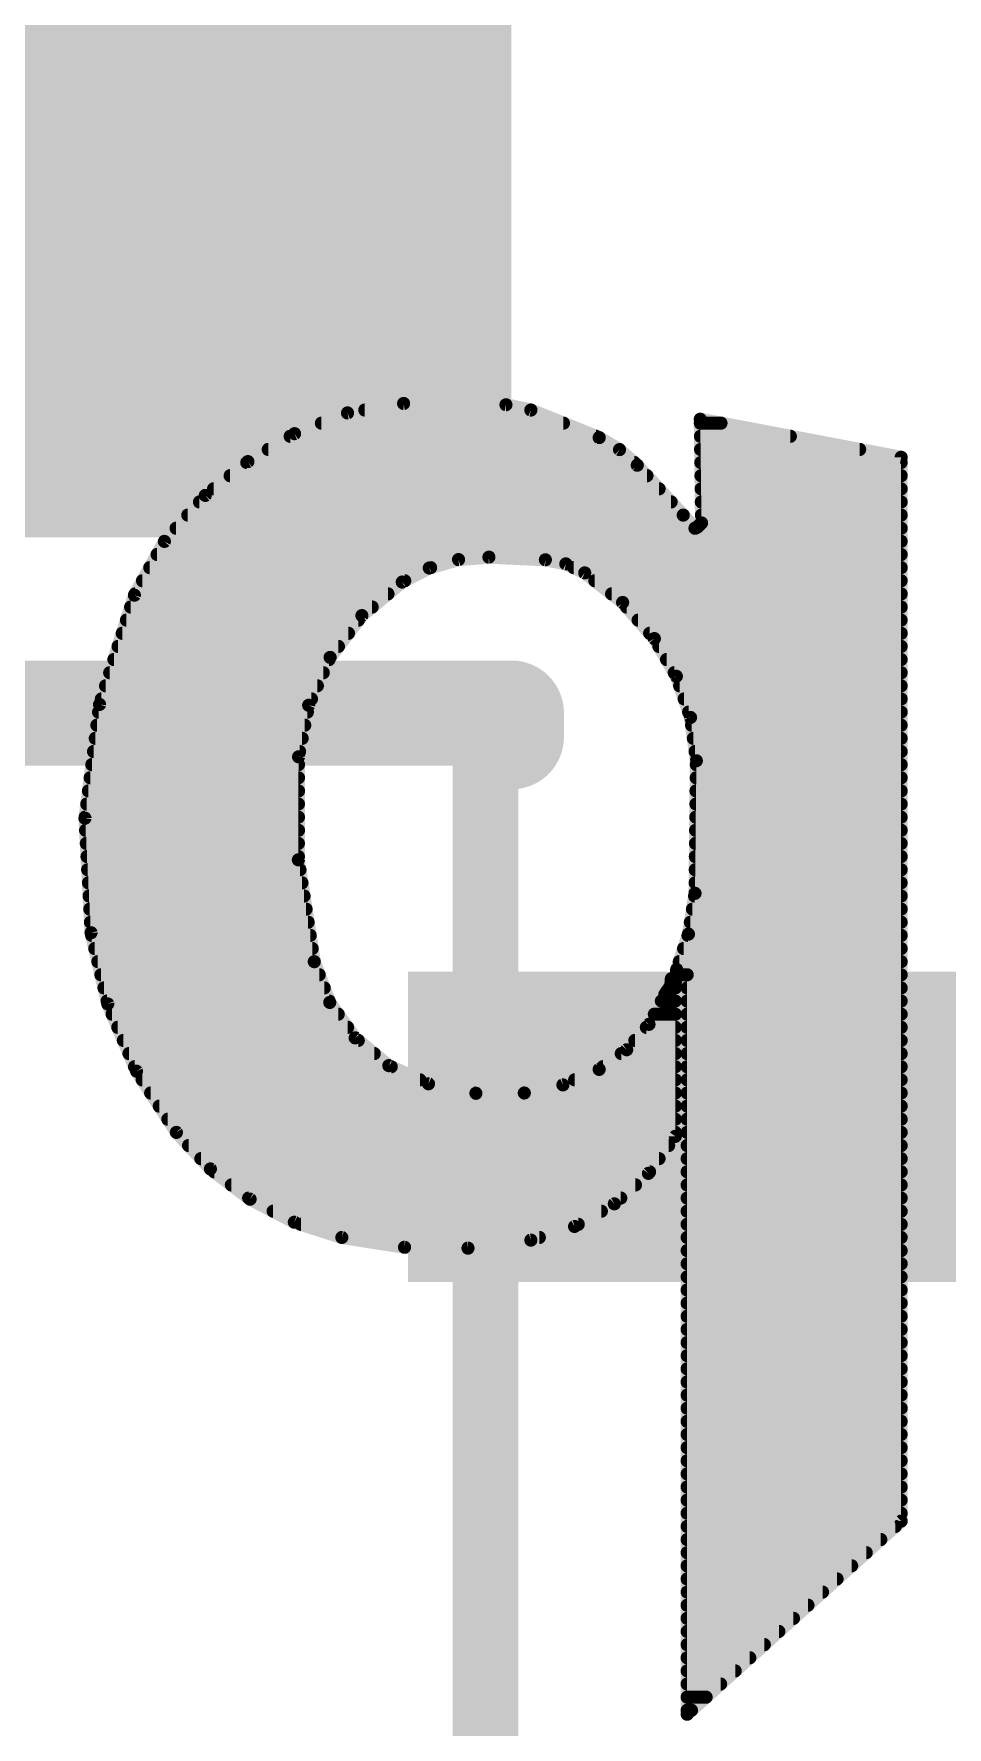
# Model space of a CAD drawing. Extents: x -57.1 to 21.7, y -10.2 to 39.5.
# Drawn here: x 16.986 to 18.753, y 16.249 to 19.523 of the extents above; entities that cross this region are included whole.
import ezdxf

# ---------------------------------------------------------------- set-up
doc = ezdxf.new("R2010")
doc.units = 0
for name, color, linetype in [('1', 12, 'CONTINUOUS'), ('21', 53, 'CONTINUOUS'), ('22', 53, 'CONTINUOUS'), ('51', 53, 'CONTINUOUS')]:
    doc.layers.add(name, color=color, linetype=linetype)

# ---------------------------------------------------------------- blocks, each defined once
blk = doc.blocks.new('RECT')
blk.add_solid([(-0.5, -0.5), (0.5, -0.5), (-0.5, 0.5), (0.5, 0.5)])

msp = doc.modelspace()

# ---------------------------------------------------------------- linework, layer by layer
at = {"layer": '1', "const_width": 0.254}
msp.add_lwpolyline([(18.31, 17.41), (19.801, 17.41)], dxfattribs=at)
at = {"layer": '1', "const_width": 0.127}
msp.add_lwpolyline([(18.31, 17.4735, 1), (18.31, 17.3465)], format="xyb", dxfattribs=at)
at = {"layer": '21', "const_width": 0.2032}
for points in [[(15.083, 18.21), (17.91, 18.21)], [(17.91, 18.21), (17.91, 18.164)]]:
    msp.add_lwpolyline(points, dxfattribs=at)
at = {"layer": '21', "const_width": 0.1016}
for points in [[(17.9608, 18.21, 1), (17.8592, 18.21)], [(17.91, 18.1592, 1), (17.91, 18.2608)], [(17.8592, 18.164, 1), (17.9608, 18.164)]]:
    msp.add_lwpolyline(points, format="xyb", dxfattribs=at)
at = {"layer": '22', "const_width": 0.0254}
for points in [[(17.5928, 18.7903), (17.4904, 18.7503)], [(17.7013, 18.8087), (17.5928, 18.7903)], [(17.6263, 18.796), (17.9476, 18.796)], [(17.8994, 18.8062), (17.7013, 18.8087)], [(17.9476, 18.796), (17.8994, 18.8062)], [(18.0797, 18.7427), (17.9476, 18.796)], [(17.5423, 18.7706), (18.0106, 18.7706)], [(18.2753, 18.7782), (18.2778, 18.5776)], [(18.6639, 18.7046), (18.2753, 18.7782)], [(18.2754, 18.7706), (18.3154, 18.7706)], [(17.4904, 18.7503), (17.4002, 18.6962)], [(17.4395, 18.7198), (18.1184, 18.7198)], [(17.4819, 18.7452), (18.0735, 18.7452)], [(18.119, 18.7194), (18.0797, 18.7427)], [(18.1534, 18.6893), (18.119, 18.7194)], [(18.2757, 18.7452), (18.4495, 18.7452)], [(18.276, 18.7198), (18.5836, 18.7198)], [(17.4002, 18.6962), (17.3177, 18.6309)], [(17.3979, 18.6944), (18.1476, 18.6944)], [(18.2423, 18.5928), (18.1534, 18.6893)], [(18.2763, 18.6944), (18.6639, 18.6944)], [(18.6639, 16.6472), (18.6639, 18.7046)], [(17.3658, 18.669), (18.1721, 18.669)], [(18.2767, 18.669), (18.6639, 18.669)], [(17.3177, 18.6309), (17.2386, 18.5419)], [(17.3337, 18.6436), (18.1955, 18.6436)], [(18.277, 18.6436), (18.6639, 18.6436)], [(17.2838, 18.5928), (18.2423, 18.5928)], [(17.3064, 18.6182), (18.2189, 18.6182)], [(18.2651, 18.5674), (18.2423, 18.5928)], [(18.2773, 18.6182), (18.6639, 18.6182)], [(18.2776, 18.5928), (18.6639, 18.5928)], [(17.2612, 18.5674), (18.2651, 18.5674)], [(18.2702, 18.5699), (18.2651, 18.5674)], [(18.2651, 18.5674), (18.6639, 18.5674)], [(18.2778, 18.5776), (18.2702, 18.5699)], [(17.2386, 18.5419), (17.1806, 18.4379)], [(17.2387, 18.542), (18.6639, 18.542)], [(17.2103, 18.4912), (17.7535, 18.4912)], [(17.2245, 18.5166), (18.6639, 18.5166)], [(17.6987, 18.4633), (17.751, 18.4905)], [(17.751, 18.4905), (17.8077, 18.5068)], [(17.8077, 18.5068), (17.8664, 18.5115)], [(17.8664, 18.5115), (17.9756, 18.5064)], [(17.9756, 18.5064), (18.0153, 18.4985)], [(18.0153, 18.4985), (18.0518, 18.481)], [(18.0305, 18.4912), (18.6639, 18.4912)], [(17.1962, 18.4658), (17.7035, 18.4658)], [(17.6206, 18.3984), (17.6987, 18.4633)], [(18.0518, 18.481), (18.125, 18.4238)], [(18.0713, 18.4658), (18.6639, 18.4658)], [(17.1806, 18.4379), (17.1132, 18.2266)], [(17.182, 18.4404), (17.6711, 18.4404)], [(18.1038, 18.4404), (18.6639, 18.4404)], [(18.125, 18.4238), (18.1864, 18.354)], [(17.1733, 18.415), (17.6405, 18.415)], [(17.5592, 18.3176), (17.6206, 18.3984)], [(18.1328, 18.415), (18.6639, 18.415)], [(17.1571, 18.3642), (17.5946, 18.3642)], [(17.1652, 18.3896), (17.6139, 18.3896)], [(18.1551, 18.3896), (18.6639, 18.3896)], [(18.1774, 18.3642), (18.6639, 18.3642)], [(17.149, 18.3388), (17.5753, 18.3388)], [(18.1864, 18.354), (18.229, 18.2812)], [(18.1953, 18.3388), (18.6639, 18.3388)], [(17.1409, 18.3134), (17.5573, 18.3134)], [(17.5176, 18.225), (17.5592, 18.3176)], [(18.2101, 18.3134), (18.6639, 18.3134)], [(17.1247, 18.2626), (17.5345, 18.2626)], [(17.1328, 18.288), (17.5459, 18.288)], [(18.225, 18.288), (18.6639, 18.288)], [(18.229, 18.2812), (18.2564, 18.2014)], [(18.2354, 18.2626), (18.6639, 18.2626)], [(17.1166, 18.2372), (17.5231, 18.2372)], [(18.2441, 18.2372), (18.6639, 18.2372)], [(17.1132, 18.2266), (17.0849, 18.0066)], [(17.1113, 18.2118), (17.5151, 18.2118)], [(17.4981, 18.1254), (17.5176, 18.225)], [(18.2528, 18.2118), (18.6639, 18.2118)], [(18.2564, 18.2014), (18.2677, 18.1178)], [(17.108, 18.1864), (17.5101, 18.1864)], [(18.2584, 18.1864), (18.6639, 18.1864)], [(17.1015, 18.1356), (17.5001, 18.1356)], [(17.1048, 18.161), (17.5051, 18.161)], [(18.2619, 18.161), (18.6639, 18.161)], [(18.2653, 18.1356), (18.6639, 18.1356)], [(17.0982, 18.1102), (17.4981, 18.1102)], [(17.4978, 17.9261), (17.4981, 18.1254)], [(18.2677, 18.1178), (18.2651, 17.8613)], [(18.2676, 18.1102), (18.6639, 18.1102)], [(17.095, 18.0848), (17.498, 18.0848)], [(18.2674, 18.0848), (18.6639, 18.0848)], [(17.0884, 18.034), (17.4979, 18.034)], [(17.0917, 18.0594), (17.498, 18.0594)], [(18.2669, 18.034), (18.6639, 18.034)], [(18.2671, 18.0594), (18.6639, 18.0594)], [(17.0849, 18.0066), (17.0967, 17.7851)], [(17.0852, 18.0086), (17.4979, 18.0086)], [(18.2666, 18.0086), (18.6639, 18.0086)], [(17.0862, 17.9832), (17.4979, 17.9832)], [(18.2663, 17.9832), (18.6639, 17.9832)], [(17.0875, 17.9578), (17.4978, 17.9578)], [(17.0889, 17.9324), (17.4978, 17.9324)], [(18.2658, 17.9324), (18.6639, 17.9324)], [(18.2661, 17.9578), (18.6639, 17.9578)], [(17.0902, 17.907), (17.5008, 17.907)], [(17.5285, 17.7292), (17.4978, 17.9261)], [(18.2656, 17.907), (18.6639, 17.907)], [(17.0916, 17.8816), (17.5047, 17.8816)], [(18.2653, 17.8816), (18.6639, 17.8816)], [(17.0929, 17.8562), (17.5087, 17.8562)], [(18.2651, 17.8613), (18.2524, 17.7825)], [(18.2643, 17.8562), (18.6639, 17.8562)], [(17.0943, 17.8308), (17.5126, 17.8308)], [(17.0956, 17.8054), (17.5166, 17.8054)], [(18.2561, 17.8054), (18.6639, 17.8054)], [(18.2602, 17.8308), (18.6639, 17.8308)], [(17.0967, 17.7851), (17.129, 17.6474)], [(17.0979, 17.78), (17.5206, 17.78)], [(18.2524, 17.7825), (18.2296, 17.714)], [(18.2516, 17.78), (18.6639, 17.78)], [(17.1039, 17.7546), (17.5245, 17.7546)], [(18.2431, 17.7546), (18.6639, 17.7546)], [(17.1098, 17.7292), (17.5285, 17.7292)], [(17.1158, 17.7038), (17.5381, 17.7038)], [(17.5585, 17.6503), (17.5285, 17.7292)], [(18.2296, 17.714), (18.2291, 17.7103)], [(18.2291, 17.7103), (18.2305, 17.7068)], [(18.2305, 17.7068), (18.2335, 17.7044)], [(18.2335, 17.7044), (18.2372, 17.7038)], [(18.2347, 17.7292), (18.6639, 17.7292)], [(18.2372, 17.7038), (18.2499, 17.7038)], [(18.2372, 17.7038), (18.6639, 17.7038)], [(18.2499, 17.7038), (18.2499, 16.2738)], [(17.1217, 17.6784), (17.5478, 17.6784)], [(18.2118, 17.6733), (18.2067, 17.6657)], [(18.2174, 17.6814), (18.2118, 17.6733)], [(18.2153, 17.6784), (18.227, 17.6784)], [(18.2194, 17.6911), (18.2174, 17.6814)], [(18.227, 17.6886), (18.2194, 17.6962)], [(18.2194, 17.6962), (18.2194, 17.6911)], [(18.227, 17.3914), (18.227, 17.6886)], [(18.2499, 17.6784), (18.6639, 17.6784)], [(17.1277, 17.653), (17.5574, 17.653)], [(17.129, 17.6474), (17.1846, 17.5174)], [(17.6076, 17.5818), (17.5585, 17.6503)], [(18.2067, 17.6657), (18.176, 17.608)], [(18.2, 17.653), (18.227, 17.653)], [(18.2499, 17.653), (18.6639, 17.653)], [(17.1375, 17.6276), (17.5748, 17.6276)], [(18.176, 17.608), (18.1329, 17.5588)], [(18.1865, 17.6276), (18.227, 17.6276)], [(18.2499, 17.6276), (18.6639, 17.6276)], [(17.1484, 17.6022), (17.593, 17.6022)], [(17.1592, 17.5768), (17.6137, 17.5768)], [(17.6728, 17.5281), (17.6076, 17.5818)], [(18.1487, 17.5768), (18.227, 17.5768)], [(18.171, 17.6022), (18.227, 17.6022)], [(18.2499, 17.6022), (18.6639, 17.6022)], [(18.2499, 17.5768), (18.6639, 17.5768)], [(17.1701, 17.5514), (17.6445, 17.5514)], [(18.1329, 17.5588), (18.0797, 17.5209)], [(18.1225, 17.5514), (18.227, 17.5514)], [(18.2499, 17.5514), (18.6639, 17.5514)], [(17.1809, 17.526), (17.6774, 17.526)], [(17.1846, 17.5174), (17.2618, 17.399)], [(17.7495, 17.493), (17.6728, 17.5281)], [(18.0797, 17.5209), (18.0096, 17.4909)], [(18.0869, 17.526), (18.227, 17.526)], [(18.2499, 17.526), (18.6639, 17.526)], [(17.1956, 17.5006), (17.7329, 17.5006)], [(17.2121, 17.4752), (17.8383, 17.4752)], [(17.8413, 17.4746), (17.7495, 17.493)], [(17.9349, 17.4752), (17.8413, 17.4746)], [(18.0096, 17.4909), (17.9349, 17.4752)], [(17.9349, 17.4752), (18.227, 17.4752)], [(18.0323, 17.5006), (18.227, 17.5006)], [(18.2499, 17.5006), (18.6639, 17.5006)], [(18.2499, 17.4752), (18.6639, 17.4752)], [(17.2287, 17.4498), (18.227, 17.4498)], [(18.2499, 17.4498), (18.6639, 17.4498)], [(17.2452, 17.4244), (18.227, 17.4244)], [(18.2499, 17.4244), (18.6639, 17.4244)], [(17.2618, 17.399), (17.3276, 17.3283)], [(17.2618, 17.399), (18.227, 17.399)], [(18.175, 17.3198), (18.227, 17.3914)], [(18.2499, 17.399), (18.6639, 17.399)], [(17.2854, 17.3736), (18.2141, 17.3736)], [(17.3091, 17.3482), (18.1956, 17.3482)], [(18.2499, 17.3736), (18.6639, 17.3736)], [(18.2499, 17.3482), (18.6639, 17.3482)], [(17.3276, 17.3283), (17.4044, 17.2699)], [(17.3349, 17.3228), (18.1772, 17.3228)], [(18.109, 17.2608), (18.175, 17.3198)], [(18.2499, 17.3228), (18.6639, 17.3228)], [(17.3682, 17.2974), (18.1499, 17.2974)], [(18.2499, 17.2974), (18.6639, 17.2974)], [(17.4016, 17.272), (18.1215, 17.272)], [(17.4044, 17.2699), (17.49, 17.2253)], [(17.449, 17.2466), (18.0839, 17.2466)], [(18.0321, 17.2171), (18.109, 17.2608)], [(18.2499, 17.272), (18.6639, 17.272)], [(18.2499, 17.2466), (18.6639, 17.2466)], [(17.49, 17.2253), (17.5819, 17.1958)], [(17.5026, 17.2212), (18.0392, 17.2212)], [(17.9476, 17.1907), (18.0321, 17.2171)], [(18.2499, 17.2212), (18.6639, 17.2212)], [(17.5819, 17.1958), (17.7032, 17.1769)], [(17.5819, 17.1958), (17.9639, 17.1958)], [(17.8259, 17.1752), (17.9476, 17.1907)], [(18.2499, 17.1958), (18.6639, 17.1958)], [(17.7032, 17.1769), (17.8259, 17.1752)], [(18.2499, 17.1704), (18.6639, 17.1704)], [(18.2499, 17.145), (18.6639, 17.145)], [(18.2499, 17.1196), (18.6639, 17.1196)], [(18.2499, 17.0942), (18.6639, 17.0942)], [(18.2499, 17.0688), (18.6639, 17.0688)], [(18.2499, 17.0434), (18.6639, 17.0434)], [(18.2499, 17.018), (18.6639, 17.018)], [(18.2499, 16.9926), (18.6639, 16.9926)], [(18.2499, 16.9672), (18.6639, 16.9672)], [(18.2499, 16.9418), (18.6639, 16.9418)], [(18.2499, 16.9164), (18.6639, 16.9164)], [(18.2499, 16.891), (18.6639, 16.891)], [(18.2499, 16.8656), (18.6639, 16.8656)], [(18.2499, 16.8402), (18.6639, 16.8402)], [(18.2499, 16.8148), (18.6639, 16.8148)], [(18.2499, 16.7894), (18.6639, 16.7894)], [(18.2499, 16.764), (18.6639, 16.764)], [(18.2499, 16.7386), (18.6639, 16.7386)], [(18.2499, 16.7132), (18.6639, 16.7132)], [(18.2499, 16.6878), (18.6639, 16.6878)], [(18.2499, 16.6624), (18.6639, 16.6624)], [(18.2499, 16.2738), (18.6639, 16.6472)], [(18.2499, 16.637), (18.6526, 16.637)], [(18.2499, 16.6116), (18.6244, 16.6116)], [(18.2499, 16.5862), (18.5963, 16.5862)], [(18.2499, 16.5608), (18.5681, 16.5608)], [(18.2499, 16.5354), (18.5399, 16.5354)], [(18.2499, 16.51), (18.5118, 16.51)], [(18.2499, 16.4846), (18.4836, 16.4846)], [(18.2499, 16.4592), (18.4555, 16.4592)], [(18.2499, 16.4338), (18.4273, 16.4338)], [(18.2499, 16.4084), (18.3991, 16.4084)], [(18.2499, 16.383), (18.371, 16.383)], [(18.2499, 16.3576), (18.3428, 16.3576)], [(18.2499, 16.3322), (18.3146, 16.3322)], [(18.2499, 16.3068), (18.2865, 16.3068)], [(18.2499, 16.2814), (18.2583, 16.2814)]]:
    msp.add_lwpolyline(points, dxfattribs=at)
at = {"layer": '22', "const_width": 0.0127}
for points in [[(17.5918, 18.7966, 1), (17.5939, 18.7841)], [(17.5952, 18.7844, 1), (17.5905, 18.7963)], [(17.6263, 18.8024, 1), (17.6263, 18.7896)], [(17.7014, 18.815, 1), (17.7012, 18.8024)], [(17.7024, 18.8024, 1), (17.7002, 18.815)], [(17.9007, 18.8124, 1), (17.8981, 18.8)], [(17.8993, 18.7999, 1), (17.8995, 18.8125)], [(17.95, 18.8019, 1), (17.9452, 18.7901)], [(17.9463, 18.7898, 1), (17.9489, 18.8022)], [(17.9476, 18.7896, 1), (17.9476, 18.8024)], [(17.5423, 18.777, 1), (17.5423, 18.7643)], [(18.0106, 18.7643, 1), (18.0106, 18.777)], [(18.2816, 18.7783, 1), (18.269, 18.7781)], [(18.2765, 18.7844, 1), (18.2741, 18.772)], [(18.2754, 18.777, 1), (18.2754, 18.7643)], [(18.3154, 18.7643, 1), (18.3154, 18.777)], [(17.4395, 18.7262, 1), (17.4395, 18.7134)], [(17.4819, 18.7516, 1), (17.4819, 18.7388)], [(17.4881, 18.7562, 1), (17.4927, 18.7444)], [(17.4937, 18.7449, 1), (17.4871, 18.7557)], [(18.0829, 18.7482, 1), (18.0765, 18.7372)], [(18.0735, 18.7388, 1), (18.0735, 18.7516)], [(18.0773, 18.7368, 1), (18.0821, 18.7486)], [(18.1232, 18.7242, 1), (18.1149, 18.7147)], [(18.1158, 18.714, 1), (18.1223, 18.7249)], [(18.1184, 18.7134, 1), (18.1184, 18.7262)], [(18.2757, 18.7516, 1), (18.2757, 18.7388)], [(18.276, 18.7262, 1), (18.276, 18.7134)], [(18.4495, 18.7388, 1), (18.4495, 18.7516)], [(18.5836, 18.7134, 1), (18.5836, 18.7262)], [(17.3979, 18.7008, 1), (17.3979, 18.6881)], [(17.3969, 18.7017, 1), (17.4034, 18.6908)], [(17.4041, 18.6912, 1), (17.3962, 18.7012)], [(18.1581, 18.6936, 1), (18.1487, 18.685)], [(18.1476, 18.6881, 1), (18.1476, 18.7008)], [(18.1492, 18.6845, 1), (18.1576, 18.6941)], [(18.2763, 18.7008, 1), (18.2763, 18.6881)], [(18.6703, 18.7046, 1), (18.6576, 18.7046)], [(18.6627, 18.6984, 1), (18.6651, 18.7108)], [(18.6639, 18.6881, 1), (18.6639, 18.7008)], [(17.3658, 18.6754, 1), (17.3658, 18.6626)], [(18.1721, 18.6626, 1), (18.1721, 18.6754)], [(18.2767, 18.6754, 1), (18.2767, 18.6626)], [(18.6639, 18.6626, 1), (18.6639, 18.6754)], [(17.3138, 18.6359, 1), (17.3216, 18.6259)], [(17.3224, 18.6267, 1), (17.313, 18.6351)], [(17.3337, 18.65, 1), (17.3337, 18.6372)], [(18.1955, 18.6372, 1), (18.1955, 18.65)], [(18.277, 18.65, 1), (18.277, 18.6372)], [(18.6639, 18.6372, 1), (18.6639, 18.65)], [(17.2838, 18.5992, 1), (17.2838, 18.5864)], [(17.3064, 18.6246, 1), (17.3064, 18.6119)], [(18.2189, 18.6119, 1), (18.2189, 18.6246)], [(18.247, 18.597, 1), (18.2376, 18.5886)], [(18.2376, 18.5885, 1), (18.247, 18.5971)], [(18.2423, 18.5864, 1), (18.2423, 18.5992)], [(18.2773, 18.6246, 1), (18.2773, 18.6119)], [(18.2776, 18.5992, 1), (18.2776, 18.5864)], [(18.6639, 18.6119, 1), (18.6639, 18.6246)], [(18.6639, 18.5864, 1), (18.6639, 18.5992)], [(17.2612, 18.5738, 1), (17.2612, 18.561)], [(18.2651, 18.5738, 1), (18.2651, 18.561)], [(18.2623, 18.5731, 1), (18.2679, 18.5617)], [(18.2604, 18.5632, 1), (18.2698, 18.5716)], [(18.2657, 18.5744, 1), (18.2747, 18.5654)], [(18.2651, 18.561, 1), (18.2651, 18.5738)], [(18.273, 18.5642, 1), (18.2674, 18.5756)], [(18.2715, 18.5775, 1), (18.2841, 18.5777)], [(18.2823, 18.5731, 1), (18.2733, 18.5821)], [(18.6639, 18.561, 1), (18.6639, 18.5738)], [(17.2338, 18.5461, 1), (17.2433, 18.5377)], [(17.2387, 18.5484, 1), (17.2387, 18.5357)], [(17.2441, 18.5388, 1), (17.233, 18.545)], [(18.6639, 18.5357, 1), (18.6639, 18.5484)], [(17.2103, 18.4976, 1), (17.2103, 18.4848)], [(17.2245, 18.523, 1), (17.2245, 18.5102)], [(17.7492, 18.4966, 1), (17.7528, 18.4844)], [(17.7539, 18.4848, 1), (17.7481, 18.4961)], [(17.7535, 18.4848, 1), (17.7535, 18.4976)], [(17.8071, 18.5131, 1), (17.8082, 18.5004)], [(17.8094, 18.5007, 1), (17.8059, 18.5129)], [(17.8667, 18.5178, 1), (17.8661, 18.5052)], [(17.8669, 18.5052, 1), (17.8659, 18.5178)], [(17.9768, 18.5126, 1), (17.9744, 18.5002)], [(17.9753, 18.5001, 1), (17.9759, 18.5127)], [(18.018, 18.5042, 1), (18.0125, 18.4927)], [(18.014, 18.4922, 1), (18.0165, 18.5047)], [(18.0305, 18.4976, 1), (18.0305, 18.4848)], [(18.6639, 18.5102, 1), (18.6639, 18.523)], [(18.6639, 18.4848, 1), (18.6639, 18.4976)], [(17.1962, 18.4722, 1), (17.1962, 18.4595)], [(17.6958, 18.4689, 1), (17.7016, 18.4577)], [(17.7028, 18.4584, 1), (17.6946, 18.4682)], [(17.7035, 18.4595, 1), (17.7035, 18.4722)], [(18.0557, 18.486, 1), (18.0479, 18.476)], [(18.0491, 18.4753, 1), (18.0545, 18.4867)], [(18.0713, 18.4722, 1), (18.0713, 18.4595)], [(18.6639, 18.4595, 1), (18.6639, 18.4722)], [(17.1751, 18.441, 1), (17.1861, 18.4348)], [(17.1866, 18.436, 1), (17.1746, 18.4398)], [(17.182, 18.4468, 1), (17.182, 18.434)], [(17.6711, 18.434, 1), (17.6711, 18.4468)], [(18.1038, 18.4468, 1), (18.1038, 18.434)], [(18.1298, 18.428, 1), (18.1203, 18.4196)], [(18.6639, 18.434, 1), (18.6639, 18.4468)], [(17.1733, 18.4214, 1), (17.1733, 18.4086)], [(17.6166, 18.4033, 1), (17.6247, 18.3936)], [(17.6257, 18.3946, 1), (17.6156, 18.4023)], [(17.6405, 18.4086, 1), (17.6405, 18.4214)], [(18.1211, 18.4188, 1), (18.129, 18.4288)], [(18.1328, 18.4214, 1), (18.1328, 18.4086)], [(18.6639, 18.4086, 1), (18.6639, 18.4214)], [(17.1571, 18.3706, 1), (17.1571, 18.3578)], [(17.1652, 18.396, 1), (17.1652, 18.3833)], [(17.5946, 18.3578, 1), (17.5946, 18.3706)], [(17.6139, 18.3833, 1), (17.6139, 18.396)], [(18.1551, 18.396, 1), (18.1551, 18.3833)], [(18.1774, 18.3706, 1), (18.1774, 18.3578)], [(18.6639, 18.3833, 1), (18.6639, 18.396)], [(18.6639, 18.3578, 1), (18.6639, 18.3706)], [(17.149, 18.3452, 1), (17.149, 18.3325)], [(17.5753, 18.3325, 1), (17.5753, 18.3452)], [(18.1919, 18.3572, 1), (18.1809, 18.3508)], [(18.1816, 18.3498, 1), (18.1912, 18.3582)], [(18.1953, 18.3452, 1), (18.1953, 18.3325)], [(18.6639, 18.3325, 1), (18.6639, 18.3452)], [(17.1409, 18.3198, 1), (17.1409, 18.3071)], [(17.5541, 18.3215, 1), (17.5643, 18.3138)], [(17.565, 18.315, 1), (17.5534, 18.3202)], [(17.5573, 18.3071, 1), (17.5573, 18.3198)], [(18.2101, 18.3198, 1), (18.2101, 18.3071)], [(18.6639, 18.3071, 1), (18.6639, 18.3198)], [(17.1247, 18.269, 1), (17.1247, 18.2563)], [(17.1328, 18.2944, 1), (17.1328, 18.2816)], [(17.5345, 18.2563, 1), (17.5345, 18.269)], [(17.5459, 18.2816, 1), (17.5459, 18.2944)], [(18.225, 18.2944, 1), (18.225, 18.2816)], [(18.235, 18.2832, 1), (18.223, 18.2791)], [(18.2235, 18.278, 1), (18.2345, 18.2844)], [(18.2354, 18.269, 1), (18.2354, 18.2563)], [(18.6639, 18.2816, 1), (18.6639, 18.2944)], [(18.6639, 18.2563, 1), (18.6639, 18.269)], [(17.1166, 18.2436, 1), (17.1166, 18.2309)], [(17.5231, 18.2309, 1), (17.5231, 18.2436)], [(18.2441, 18.2436, 1), (18.2441, 18.2309)], [(18.6639, 18.2309, 1), (18.6639, 18.2436)], [(17.1113, 18.2182, 1), (17.1113, 18.2054)], [(17.1195, 18.2258, 1), (17.1069, 18.2274)], [(17.1071, 18.2285, 1), (17.1192, 18.2247)], [(17.5239, 18.2238, 1), (17.5114, 18.2262)], [(17.5119, 18.2276, 1), (17.5234, 18.2224)], [(17.5151, 18.2054, 1), (17.5151, 18.2182)], [(18.2528, 18.2182, 1), (18.2528, 18.2054)], [(18.2627, 18.2023, 1), (18.2501, 18.2006)], [(18.2504, 18.1993, 1), (18.2624, 18.2035)], [(18.6639, 18.2054, 1), (18.6639, 18.2182)], [(17.108, 18.1928, 1), (17.108, 18.1801)], [(17.5101, 18.1801, 1), (17.5101, 18.1928)], [(18.2584, 18.1928, 1), (18.2584, 18.1801)], [(18.6639, 18.1801, 1), (18.6639, 18.1928)], [(17.1015, 18.142, 1), (17.1015, 18.1292)], [(17.1048, 18.1674, 1), (17.1048, 18.1547)], [(17.5001, 18.1292, 1), (17.5001, 18.142)], [(17.5051, 18.1547, 1), (17.5051, 18.1674)], [(18.2619, 18.1674, 1), (18.2619, 18.1547)], [(18.2653, 18.142, 1), (18.2653, 18.1292)], [(18.6639, 18.1547, 1), (18.6639, 18.1674)], [(18.6639, 18.1292, 1), (18.6639, 18.142)], [(17.0982, 18.1166, 1), (17.0982, 18.1039)], [(17.4919, 18.1266, 1), (17.5043, 18.1242)], [(17.5044, 18.1254, 1), (17.4918, 18.1254)], [(17.4981, 18.1039, 1), (17.4981, 18.1166)], [(18.2676, 18.1166, 1), (18.2676, 18.1039)], [(18.274, 18.1177, 1), (18.2614, 18.1179)], [(18.2614, 18.117, 1), (18.274, 18.1186)], [(18.6639, 18.1039, 1), (18.6639, 18.1166)], [(17.095, 18.0912, 1), (17.095, 18.0785)], [(17.498, 18.0785, 1), (17.498, 18.0912)], [(18.2674, 18.0912, 1), (18.2674, 18.0785)], [(18.6639, 18.0785, 1), (18.6639, 18.0912)], [(17.0884, 18.0404, 1), (17.0884, 18.0277)], [(17.0917, 18.0658, 1), (17.0917, 18.053)], [(17.498, 18.053, 1), (17.498, 18.0658)], [(17.4979, 18.0277, 1), (17.4979, 18.0404)], [(18.2669, 18.0404, 1), (18.2669, 18.0277)], [(18.2671, 18.0658, 1), (18.2671, 18.053)], [(18.6639, 18.053, 1), (18.6639, 18.0658)], [(18.6639, 18.0277, 1), (18.6639, 18.0404)], [(17.0913, 18.0069, 1), (17.0786, 18.0063)], [(17.0786, 18.0074, 1), (17.0912, 18.0058)], [(17.0852, 18.015, 1), (17.0852, 18.0023)], [(17.4979, 18.0023, 1), (17.4979, 18.015)], [(18.2666, 18.015, 1), (18.2666, 18.0023)], [(18.6639, 18.0023, 1), (18.6639, 18.015)], [(17.0862, 17.9896, 1), (17.0862, 17.9768)], [(17.4979, 17.9768, 1), (17.4979, 17.9896)], [(18.2663, 17.9896, 1), (18.2663, 17.9768)], [(18.6639, 17.9768, 1), (18.6639, 17.9896)], [(17.0875, 17.9642, 1), (17.0875, 17.9515)], [(17.0889, 17.9388, 1), (17.0889, 17.9261)], [(17.4978, 17.9515, 1), (17.4978, 17.9642)], [(17.4978, 17.9261, 1), (17.4978, 17.9388)], [(18.2658, 17.9388, 1), (18.2658, 17.9261)], [(18.2661, 17.9642, 1), (18.2661, 17.9515)], [(18.6639, 17.9515, 1), (18.6639, 17.9642)], [(18.6639, 17.9261, 1), (18.6639, 17.9388)], [(17.0902, 17.9134, 1), (17.0902, 17.9006)], [(17.4914, 17.9261, 1), (17.5041, 17.9261)], [(17.504, 17.9271, 1), (17.4915, 17.9251)], [(17.5008, 17.9006, 1), (17.5008, 17.9134)], [(18.2656, 17.9134, 1), (18.2656, 17.9006)], [(18.6639, 17.9006, 1), (18.6639, 17.9134)], [(17.0916, 17.888, 1), (17.0916, 17.8753)], [(17.5047, 17.8753, 1), (17.5047, 17.888)], [(18.2653, 17.888, 1), (18.2653, 17.8753)], [(18.6639, 17.8753, 1), (18.6639, 17.888)], [(17.0929, 17.8626, 1), (17.0929, 17.8498)], [(17.5087, 17.8498, 1), (17.5087, 17.8626)], [(18.2643, 17.8626, 1), (18.2643, 17.8498)], [(18.2714, 17.8603, 1), (18.2588, 17.8623)], [(18.2588, 17.8614, 1), (18.2714, 17.8612)], [(18.6639, 17.8498, 1), (18.6639, 17.8626)], [(17.0943, 17.8372, 1), (17.0943, 17.8244)], [(17.0956, 17.8118, 1), (17.0956, 17.7991)], [(17.5126, 17.8244, 1), (17.5126, 17.8372)], [(17.5166, 17.7991, 1), (17.5166, 17.8118)], [(18.2561, 17.8118, 1), (18.2561, 17.7991)], [(18.2602, 17.8372, 1), (18.2602, 17.8244)], [(18.6639, 17.8244, 1), (18.6639, 17.8372)], [(18.6639, 17.7991, 1), (18.6639, 17.8118)], [(17.1029, 17.7866, 1), (17.0905, 17.7836)], [(17.0904, 17.7848, 1), (17.103, 17.7854)], [(17.0979, 17.7864, 1), (17.0979, 17.7736)], [(17.5206, 17.7736, 1), (17.5206, 17.7864)], [(18.2516, 17.7864, 1), (18.2516, 17.7736)], [(18.2461, 17.7835, 1), (18.2587, 17.7815)], [(18.2584, 17.7805, 1), (18.2464, 17.7845)], [(18.6639, 17.7736, 1), (18.6639, 17.7864)], [(17.1039, 17.761, 1), (17.1039, 17.7482)], [(17.5245, 17.7482, 1), (17.5245, 17.761)], [(18.2431, 17.761, 1), (18.2431, 17.7482)], [(18.6639, 17.7482, 1), (18.6639, 17.761)], [(17.1098, 17.7356, 1), (17.1098, 17.7229)], [(17.1158, 17.7102, 1), (17.1158, 17.6974)], [(17.5344, 17.7315, 1), (17.5226, 17.7269)], [(17.5222, 17.7282, 1), (17.5348, 17.7302)], [(17.5285, 17.7229, 1), (17.5285, 17.7356)], [(17.5381, 17.6974, 1), (17.5381, 17.7102)], [(18.235, 17.7126, 1), (18.2232, 17.7079)], [(18.2228, 17.7111, 1), (18.2354, 17.7094)], [(18.2359, 17.7132, 1), (18.2233, 17.7148)], [(18.2236, 17.716, 1), (18.2356, 17.712)], [(18.2345, 17.7117, 1), (18.2266, 17.7018)], [(18.2345, 17.7107, 1), (18.2325, 17.6981)], [(18.2347, 17.7356, 1), (18.2347, 17.7229)], [(18.2372, 17.7102, 1), (18.2372, 17.6974)], [(18.2372, 17.7102, 1), (18.2372, 17.6974)], [(18.2362, 17.6975, 1), (18.2382, 17.7101)], [(18.2563, 17.7038, 1), (18.2435, 17.7038)], [(18.2499, 17.6974, 1), (18.2499, 17.7102)], [(18.6639, 17.7229, 1), (18.6639, 17.7356)], [(18.6639, 17.6974, 1), (18.6639, 17.7102)], [(17.1217, 17.6848, 1), (17.1217, 17.672)], [(17.5478, 17.672, 1), (17.5478, 17.6848)], [(18.2066, 17.6769, 1), (18.217, 17.6697)], [(18.2171, 17.6698, 1), (18.2065, 17.6768)], [(18.2153, 17.6848, 1), (18.2153, 17.672)], [(18.2112, 17.6827, 1), (18.2236, 17.6802)], [(18.2226, 17.6778, 1), (18.2122, 17.685)], [(18.2258, 17.6962, 1), (18.213, 17.6962)], [(18.213, 17.6911, 1), (18.2258, 17.6911)], [(18.2239, 17.7007, 1), (18.2149, 17.6917)], [(18.2256, 17.6898, 1), (18.2132, 17.6924)], [(18.2334, 17.6886, 1), (18.2206, 17.6886)], [(18.2225, 17.6841, 1), (18.2315, 17.6931)], [(18.2246, 17.7044, 1), (18.2364, 17.7091)], [(18.227, 17.672, 1), (18.227, 17.6848)], [(18.2295, 17.6994, 1), (18.2374, 17.7094)], [(18.2499, 17.6848, 1), (18.2499, 17.672)], [(18.6639, 17.672, 1), (18.6639, 17.6848)], [(17.1277, 17.6594, 1), (17.1277, 17.6467)], [(17.1348, 17.6499, 1), (17.1232, 17.645)], [(17.1228, 17.646, 1), (17.1352, 17.6489)], [(17.5636, 17.654, 1), (17.5533, 17.6466)], [(17.5525, 17.6481, 1), (17.5644, 17.6526)], [(17.5574, 17.6467, 1), (17.5574, 17.6594)], [(18.2, 17.6594, 1), (18.2, 17.6467)], [(18.2014, 17.6692, 1), (18.212, 17.6622)], [(18.2123, 17.6627, 1), (18.2011, 17.6687)], [(18.227, 17.6467, 1), (18.227, 17.6594)], [(18.2499, 17.6594, 1), (18.2499, 17.6467)], [(18.6639, 17.6467, 1), (18.6639, 17.6594)], [(17.1375, 17.634, 1), (17.1375, 17.6212)], [(17.5748, 17.6212, 1), (17.5748, 17.634)], [(18.1808, 17.6038, 1), (18.1713, 17.6122)], [(18.1865, 17.634, 1), (18.1865, 17.6212)], [(18.227, 17.6212, 1), (18.227, 17.634)], [(18.2499, 17.634, 1), (18.2499, 17.6212)], [(18.6639, 17.6212, 1), (18.6639, 17.634)], [(17.1484, 17.6086, 1), (17.1484, 17.5958)], [(17.1592, 17.5832, 1), (17.1592, 17.5705)], [(17.593, 17.5958, 1), (17.593, 17.6086)], [(17.6117, 17.5867, 1), (17.6036, 17.5769)], [(17.6025, 17.5781, 1), (17.6128, 17.5855)], [(17.6137, 17.5705, 1), (17.6137, 17.5832)], [(18.1487, 17.5832, 1), (18.1487, 17.5705)], [(18.171, 17.6086, 1), (18.171, 17.5958)], [(18.1704, 17.611, 1), (18.1816, 17.605)], [(18.227, 17.5958, 1), (18.227, 17.6086)], [(18.227, 17.5705, 1), (18.227, 17.5832)], [(18.2499, 17.6086, 1), (18.2499, 17.5958)], [(18.2499, 17.5832, 1), (18.2499, 17.5705)], [(18.6639, 17.5958, 1), (18.6639, 17.6086)], [(18.6639, 17.5705, 1), (18.6639, 17.5832)], [(17.1701, 17.5578, 1), (17.1701, 17.545)], [(17.6445, 17.545, 1), (17.6445, 17.5578)], [(18.1225, 17.5578, 1), (18.1225, 17.545)], [(18.1282, 17.563, 1), (18.1377, 17.5547)], [(18.1366, 17.5537, 1), (18.1292, 17.564)], [(18.227, 17.545, 1), (18.227, 17.5578)], [(18.2499, 17.5578, 1), (18.2499, 17.545)], [(18.6639, 17.545, 1), (18.6639, 17.5578)], [(17.1809, 17.5324, 1), (17.1809, 17.5196)], [(17.1899, 17.5209, 1), (17.1793, 17.514)], [(17.1788, 17.515, 1), (17.1904, 17.5199)], [(17.6754, 17.5339, 1), (17.6701, 17.5223)], [(17.6687, 17.5232, 1), (17.6768, 17.533)], [(17.6774, 17.5196, 1), (17.6774, 17.5324)], [(18.076, 17.5261, 1), (18.0834, 17.5157)], [(18.0822, 17.5151, 1), (18.0772, 17.5267)], [(18.0869, 17.5324, 1), (18.0869, 17.5196)], [(18.227, 17.5196, 1), (18.227, 17.5324)], [(18.2499, 17.5324, 1), (18.2499, 17.5196)], [(18.6639, 17.5196, 1), (18.6639, 17.5324)], [(17.1956, 17.507, 1), (17.1956, 17.4943)], [(17.2121, 17.4816, 1), (17.2121, 17.4688)], [(17.7329, 17.4943, 1), (17.7329, 17.507)], [(17.7507, 17.4992, 1), (17.7483, 17.4868)], [(17.7469, 17.4872, 1), (17.7521, 17.4988)], [(17.8412, 17.481, 1), (17.8413, 17.4683)], [(17.8383, 17.4688, 1), (17.8383, 17.4816)], [(17.84, 17.4684, 1), (17.8425, 17.4808)], [(17.9349, 17.4816, 1), (17.9349, 17.4688)], [(17.9336, 17.4814, 1), (17.9362, 17.469)], [(17.9349, 17.4689, 1), (17.9349, 17.4815)], [(18.0071, 17.4967, 1), (18.0121, 17.485)], [(18.0109, 17.4847, 1), (18.0083, 17.4971)], [(18.0323, 17.507, 1), (18.0323, 17.4943)], [(18.227, 17.4943, 1), (18.227, 17.507)], [(18.227, 17.4688, 1), (18.227, 17.4816)], [(18.2499, 17.4816, 1), (18.2499, 17.4688)], [(18.2499, 17.507, 1), (18.2499, 17.4943)], [(18.6639, 17.4943, 1), (18.6639, 17.507)], [(18.6639, 17.4688, 1), (18.6639, 17.4816)], [(17.2287, 17.4562, 1), (17.2287, 17.4434)], [(18.227, 17.4434, 1), (18.227, 17.4562)], [(18.2499, 17.4562, 1), (18.2499, 17.4434)], [(18.6639, 17.4434, 1), (18.6639, 17.4562)], [(17.2452, 17.4308, 1), (17.2452, 17.4181)], [(18.227, 17.4181, 1), (18.227, 17.4308)], [(18.2499, 17.4308, 1), (18.2499, 17.4181)], [(18.6639, 17.4181, 1), (18.6639, 17.4308)], [(17.2618, 17.4054, 1), (17.2618, 17.3926)], [(17.2664, 17.4033, 1), (17.2572, 17.3947)], [(17.2565, 17.3955, 1), (17.2671, 17.4025)], [(18.2206, 17.3914, 1), (18.2334, 17.3914)], [(18.2321, 17.3877, 1), (18.2219, 17.3951)], [(18.227, 17.3926, 1), (18.227, 17.4054)], [(18.2499, 17.4054, 1), (18.2499, 17.3926)], [(18.6639, 17.3926, 1), (18.6639, 17.4054)], [(17.2854, 17.38, 1), (17.2854, 17.3672)], [(17.3091, 17.3546, 1), (17.3091, 17.3419)], [(18.1956, 17.3419, 1), (18.1956, 17.3546)], [(18.2141, 17.3672, 1), (18.2141, 17.38)], [(18.2499, 17.38, 1), (18.2499, 17.3672)], [(18.2499, 17.3546, 1), (18.2499, 17.3419)], [(18.6639, 17.3672, 1), (18.6639, 17.38)], [(18.6639, 17.3419, 1), (18.6639, 17.3546)], [(17.3314, 17.3334, 1), (17.3237, 17.3233)], [(17.3229, 17.324, 1), (17.3322, 17.3327)], [(17.3349, 17.3292, 1), (17.3349, 17.3164)], [(18.1698, 17.3235, 1), (18.1801, 17.3161)], [(18.1792, 17.3151, 1), (18.1707, 17.3245)], [(18.1772, 17.3164, 1), (18.1772, 17.3292)], [(18.2499, 17.3292, 1), (18.2499, 17.3164)], [(18.6639, 17.3164, 1), (18.6639, 17.3292)], [(17.3682, 17.3038, 1), (17.3682, 17.291)], [(18.1499, 17.291, 1), (18.1499, 17.3038)], [(18.2499, 17.3038, 1), (18.2499, 17.291)], [(18.6639, 17.291, 1), (18.6639, 17.3038)], [(17.4016, 17.2784, 1), (17.4016, 17.2657)], [(17.4073, 17.2755, 1), (17.4014, 17.2642)], [(17.4005, 17.2648, 1), (17.4082, 17.2749)], [(17.449, 17.253, 1), (17.449, 17.2402)], [(18.0839, 17.2402, 1), (18.0839, 17.253)], [(18.1048, 17.2656, 1), (18.1132, 17.2561)], [(18.1121, 17.2553, 1), (18.1059, 17.2664)], [(18.1215, 17.2657, 1), (18.1215, 17.2784)], [(18.2499, 17.253, 1), (18.2499, 17.2402)], [(18.2499, 17.2784, 1), (18.2499, 17.2657)], [(18.6639, 17.2657, 1), (18.6639, 17.2784)], [(18.6639, 17.2402, 1), (18.6639, 17.253)], [(17.4919, 17.2313, 1), (17.488, 17.2192)], [(17.487, 17.2196, 1), (17.4929, 17.2309)], [(17.5026, 17.2276, 1), (17.5026, 17.2148)], [(18.0289, 17.2227, 1), (18.0352, 17.2116)], [(18.0339, 17.2111, 1), (18.0302, 17.2232)], [(18.0392, 17.2148, 1), (18.0392, 17.2276)], [(18.2499, 17.2276, 1), (18.2499, 17.2148)], [(18.6639, 17.2148, 1), (18.6639, 17.2276)], [(17.5819, 17.2022, 1), (17.5819, 17.1895)], [(17.5829, 17.2021, 1), (17.5809, 17.1895)], [(17.58, 17.1898, 1), (17.5838, 17.2018)], [(17.9457, 17.1968, 1), (17.9495, 17.1846)], [(17.9484, 17.1844, 1), (17.9468, 17.197)], [(17.9639, 17.1895, 1), (17.9639, 17.2022)], [(18.2499, 17.2022, 1), (18.2499, 17.1895)], [(18.6639, 17.1895, 1), (18.6639, 17.2022)], [(17.7032, 17.1832, 1), (17.7031, 17.1705)], [(17.7022, 17.1706, 1), (17.7041, 17.1832)], [(17.8251, 17.1815, 1), (17.8267, 17.1689)], [(17.8258, 17.1688, 1), (17.826, 17.1815)], [(18.2499, 17.1768, 1), (18.2499, 17.164)], [(18.6639, 17.164, 1), (18.6639, 17.1768)], [(18.2499, 17.1514, 1), (18.2499, 17.1386)], [(18.2499, 17.126, 1), (18.2499, 17.1133)], [(18.6639, 17.1386, 1), (18.6639, 17.1514)], [(18.6639, 17.1133, 1), (18.6639, 17.126)], [(18.2499, 17.1006, 1), (18.2499, 17.0878)], [(18.6639, 17.0878, 1), (18.6639, 17.1006)], [(18.2499, 17.0752, 1), (18.2499, 17.0624)], [(18.6639, 17.0624, 1), (18.6639, 17.0752)], [(18.2499, 17.0244, 1), (18.2499, 17.0116)], [(18.2499, 17.0498, 1), (18.2499, 17.0371)], [(18.6639, 17.0371, 1), (18.6639, 17.0498)], [(18.6639, 17.0116, 1), (18.6639, 17.0244)], [(18.2499, 16.999, 1), (18.2499, 16.9862)], [(18.6639, 16.9862, 1), (18.6639, 16.999)], [(18.2499, 16.9736, 1), (18.2499, 16.9609)], [(18.6639, 16.9609, 1), (18.6639, 16.9736)], [(18.2499, 16.9482, 1), (18.2499, 16.9354)], [(18.6639, 16.9354, 1), (18.6639, 16.9482)], [(18.2499, 16.9228, 1), (18.2499, 16.91)], [(18.2499, 16.8974, 1), (18.2499, 16.8847)], [(18.6639, 16.91, 1), (18.6639, 16.9228)], [(18.6639, 16.8847, 1), (18.6639, 16.8974)], [(18.2499, 16.872, 1), (18.2499, 16.8592)], [(18.6639, 16.8592, 1), (18.6639, 16.872)], [(18.2499, 16.8466, 1), (18.2499, 16.8338)], [(18.6639, 16.8338, 1), (18.6639, 16.8466)], [(18.2499, 16.7958, 1), (18.2499, 16.783)], [(18.2499, 16.8212, 1), (18.2499, 16.8085)], [(18.6639, 16.8085, 1), (18.6639, 16.8212)], [(18.6639, 16.783, 1), (18.6639, 16.7958)], [(18.2499, 16.7704, 1), (18.2499, 16.7576)], [(18.6639, 16.7576, 1), (18.6639, 16.7704)], [(18.2499, 16.745, 1), (18.2499, 16.7323)], [(18.6639, 16.7323, 1), (18.6639, 16.745)], [(18.2499, 16.7196, 1), (18.2499, 16.7068)], [(18.6639, 16.7068, 1), (18.6639, 16.7196)], [(18.2499, 16.6942, 1), (18.2499, 16.6814)], [(18.2499, 16.6688, 1), (18.2499, 16.6561)], [(18.6639, 16.6814, 1), (18.6639, 16.6942)], [(18.6639, 16.6561, 1), (18.6639, 16.6688)], [(18.2499, 16.6434, 1), (18.2499, 16.6306)], [(18.6526, 16.6306, 1), (18.6526, 16.6434)], [(18.6576, 16.6472, 1), (18.6703, 16.6472)], [(18.6682, 16.6425, 1), (18.6596, 16.6519)], [(18.2499, 16.618, 1), (18.2499, 16.6052)], [(18.6244, 16.6052, 1), (18.6244, 16.618)], [(18.2499, 16.5672, 1), (18.2499, 16.5544)], [(18.2499, 16.5926, 1), (18.2499, 16.5799)], [(18.5681, 16.5544, 1), (18.5681, 16.5672)], [(18.5963, 16.5799, 1), (18.5963, 16.5926)], [(18.2499, 16.5418, 1), (18.2499, 16.529)], [(18.5399, 16.529, 1), (18.5399, 16.5418)], [(18.2499, 16.5164, 1), (18.2499, 16.5037)], [(18.5118, 16.5037, 1), (18.5118, 16.5164)], [(18.2499, 16.491, 1), (18.2499, 16.4782)], [(18.2499, 16.4656, 1), (18.2499, 16.4528)], [(18.4555, 16.4528, 1), (18.4555, 16.4656)], [(18.4836, 16.4782, 1), (18.4836, 16.491)], [(18.2499, 16.4402, 1), (18.2499, 16.4275)], [(18.4273, 16.4275, 1), (18.4273, 16.4402)], [(18.2499, 16.4148, 1), (18.2499, 16.402)], [(18.3991, 16.402, 1), (18.3991, 16.4148)], [(18.2499, 16.3894, 1), (18.2499, 16.3766)], [(18.371, 16.3766, 1), (18.371, 16.3894)], [(18.2499, 16.3386, 1), (18.2499, 16.3258)], [(18.2499, 16.364, 1), (18.2499, 16.3513)], [(18.3146, 16.3258, 1), (18.3146, 16.3386)], [(18.3428, 16.3513, 1), (18.3428, 16.364)], [(18.2499, 16.3132, 1), (18.2499, 16.3004)], [(18.2865, 16.3004, 1), (18.2865, 16.3132)], [(18.2435, 16.2738, 1), (18.2563, 16.2738)], [(18.2499, 16.2878, 1), (18.2499, 16.2751)], [(18.2456, 16.2785, 1), (18.2542, 16.2691)], [(18.2583, 16.2751, 1), (18.2583, 16.2878)]]:
    msp.add_lwpolyline(points, format="xyb", dxfattribs=at)
at = {"layer": '51', "const_width": 0.127}
for points in [[(17.86, 18.21), (15.16, 18.21)], [(17.86, 14.81), (17.86, 18.21)]]:
    msp.add_lwpolyline(points, dxfattribs=at)
at = {"layer": '51', "const_width": 0.0635}
for points in [[(17.8917, 18.21, 1), (17.8283, 18.21)], [(17.86, 18.1783, 1), (17.86, 18.2417)]]:
    msp.add_lwpolyline(points, format="xyb", dxfattribs=at)

# ---------------------------------------------------------------- block references
at = {"layer": '1', "xscale": 1.1, "rotation": 180}
msp.add_blockref('RECT', (17.36, 19.05), dxfattribs=at)
at = {"layer": '1', "xscale": 1.2, "yscale": 0.6}
msp.add_blockref('RECT', (18.31, 17.41), dxfattribs=at)
at = {"layer": '51', "xscale": 0.5001, "yscale": 0.95, "rotation": 180}
msp.add_blockref('RECT', (17.0982, 19.0449), dxfattribs=at)

doc.saveas('drawing.dxf')
